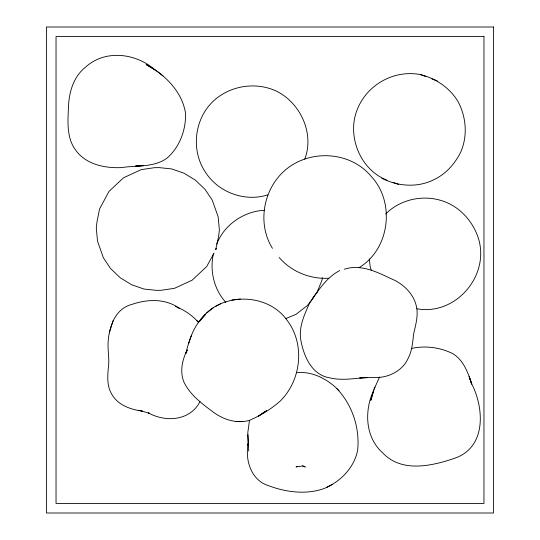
<?xml version="1.0" encoding="UTF-8"?>
<svg xmlns="http://www.w3.org/2000/svg" width="540" height="540" viewBox="0 0 540 540"><rect width="100%" height="100%" fill="white"/><g stroke="black" fill="none" stroke-linecap="round" stroke-linejoin="round"><path stroke-width="0.81" d="M216.122 248.933L216.169 248.535L215.737 249.608L218.687 236.027L219.368 229.763L218.14 216.783L212.274 200.165L205.058 189.392L195.433 180.198L184.039 173.219L171.666 168.925L159.145 167.609L154.325 167.697L141.21 169.641L123.579 177.748L108.992 191.41L99.542 209.034L96.977 221.94L96.296 228.204L97.524 241.184L103.39 257.803L110.606 268.576L120.238 277.769L131.625 284.749L144.005 289.042L156.519 290.358L161.339 290.27L174.46 288.326L192.085 280.219L206.678 266.551L214.076 253.098M248.272 443.354C244.809 459.655 250.958 480.148 268.245 485.561C285.701 492.19 305.971 494.937 323.865 488.619C340.22 482.024 354.382 467.667 357.683 449.962C359.836 427.896 352.269 404.737 336.906 388.726M213.347 253.996C209.594 270.938 214.11 289.568 225.869 302.434M322.319 277.776L322.009 280.193L316.46 293.726M249.46 420.505L247.806 432.581L248.731 451.076M175.466 306.329L179.111 308.124C165.011 298.357 147.467 299.093 131.868 304.418C114.716 308.745 108.776 327.665 108.047 343.352C107.804 351.817 109.667 360.268 108.236 368.692C107.582 376.765 107.055 385.472 111.011 392.843C116.91 404.744 129.87 409.428 142.283 411.109L138.476 410.326M109.35 332.788L113.164 320.558M187.191 349.961C182.149 360.092 179.51 371.905 184.214 382.732C190.323 394.882 201.562 403.36 212.213 411.338C222.696 419.411 236.21 424.042 249.352 420.404C260.401 415.638 271.114 409.118 280.145 401.132C301.489 380.174 305.377 343.609 286.598 319.653C266.281 291.647 217.931 292.228 199.159 321.867L205.754 314.226C194.238 324.412 189.263 339.079 185.834 353.592L187.245 350.048M304.763 159.179C314.597 133.441 300.449 102.742 276.048 90.963C253.523 80.663 225.227 86.542 209.162 105.523C193.3 124.558 191.889 153.556 206.462 173.718C219.679 192.929 245.477 201.994 267.725 194.893M379.546 377.055L374.024 389.273L370.832 400.309L373.795 390.163C364.244 410.191 364.973 436.752 382.259 452.425C400.923 472.763 430.461 466.344 453.425 458.69C486.034 448.457 484.61 409.833 472.021 384.426C468.058 373.174 463.961 360.707 453.33 353.95C440.741 347.429 425.075 345.269 411.237 348.536M191.498 335.225L188.575 343.818M216.743 244.06C224.114 224.775 243.898 211.248 264.411 210.283M374.024 389.273L374.949 387.072M199.969 401.571C190.256 420.869 165.706 422.523 148.433 412.925L149.513 413.336L141.318 410.927M339.714 270.594C326.322 277.364 318.013 290.993 309.67 302.94C304.405 314.557 298.478 327.254 300.875 340.335C303.791 356.198 311.6 374.76 329.447 377.798C345.148 381.679 361.139 376.576 377.028 377.494C390.042 377.244 403.292 369.968 408.436 357.669C412.189 350.345 412.688 342.002 413.64 333.976C415.213 326.747 417.359 319.511 417.13 312.032C416.536 296.19 404.264 283.682 390.056 278.269C376.029 271.451 360.18 264.04 344.351 269.21M316.103 293.47L312.829 297.851M313.011 298.249L307.598 305.363L296.028 314.314L285.532 318.701M385.587 214.063C399.917 199.55 422.381 194.522 441.707 200.684C459.992 206.361 473.796 222.062 478.973 240.246C488.916 277.283 454.754 315.765 416.867 308.765M213.455 307.564L206.813 312.957M266.686 410.468L258.437 416.117L265.437 411.311M359.046 267.651C389.772 249.217 395.597 202.325 371.149 176.337C350.136 150.93 309.177 148.986 284.756 170.532C263.149 189.446 257.074 223.742 272.437 248.339M215.926 306.241L220.712 303.683M327.017 487.168L332.512 484.346M297.513 466.391L296.048 466.925L302.609 466.02L305.336 466.999L302.562 465.71M240.381 299.032L231.883 300.017M296.352 372.715C312.464 370.892 328.097 379.363 339.019 390.677M366.937 377.717L359.748 377.851L362.239 377.811M235.514 421.457L242.791 421.342M328.887 278.222C310.271 279.349 291.357 271.721 279.173 257.499M381.726 178.193C397.71 186.388 417.19 187.907 433.546 179.881C445.709 174.191 455.011 163.85 460.809 151.868C467.788 135.797 466.236 117.173 458.156 101.803C449.915 87.831 435.908 78.422 420.296 74.547C390.366 69.012 360.565 88.857 354.524 118.753C349.826 143.357 363.278 171.059 387.005 180.164M420.296 74.547L425.797 76.599M431.973 78.894L437.252 80.865M393.181 182.453L398.682 184.505M178.281 307.692C186.017 311.006 192.901 316.109 198.511 322.36L196.79 320.537M155.939 70.45L146.111 64.517L155.142 70.004C136.08 53.082 105.084 49.093 85.381 67.291C72.961 77.166 68.755 93.258 68.431 108.466C67.743 122.135 66.791 137.653 75.094 149.33C85.212 164.363 104.632 168.413 121.669 167.582C136.586 165.24 153.434 167.636 166.421 158.537C179.388 148.001 186.226 129.735 185.497 113.218C182.837 95.384 170.289 80.575 155.939 70.45L162.999 75.924M371.493 270.506L370.285 267.388L369.232 259.018M247.826 434.707L248.211 445.23M248.339 443.063L248.002 445.561L248.339 443.09M143.586 165.605L135.648 166.05L143.586 165.605M493.533 27L46.467 27L46.467 513L493.533 513L493.533 27M483.962 36.578L56.038 36.578L56.038 503.422L483.962 503.422L483.962 36.578M470.171 379.492L469.125 376.576L471.616 384.129L470.171 379.492"/></g></svg>
